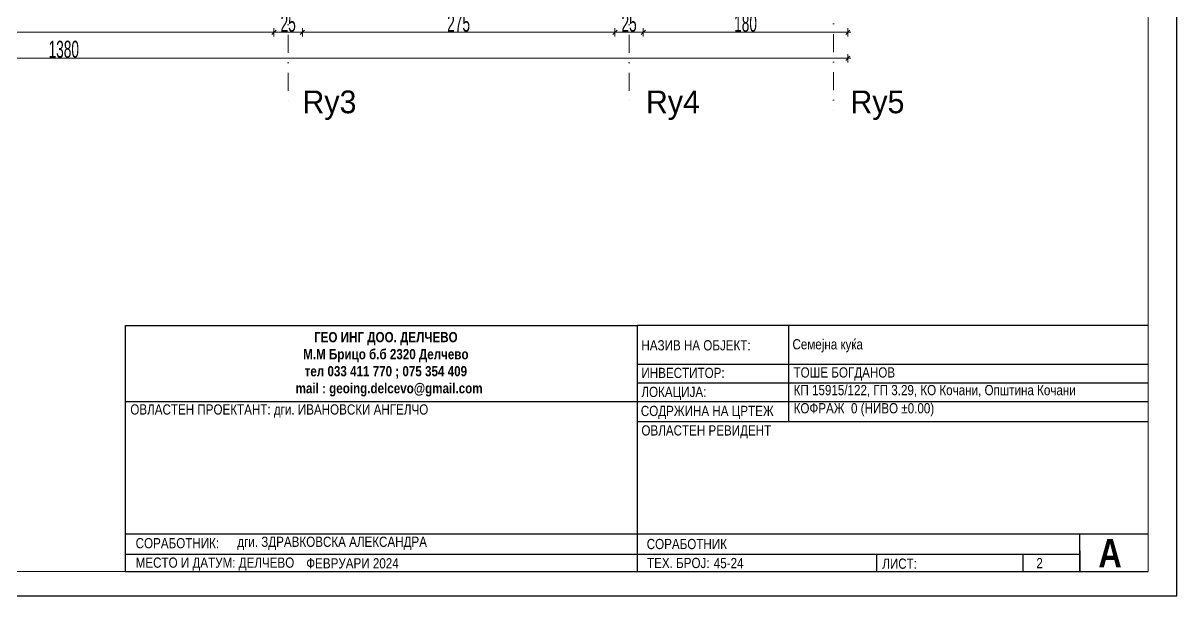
# Model space of a CAD drawing. Extents: x -1929 to 256751, y -18317 to 36108.
# Drawn here: x 91615 to 101769, y -18317 to -13270 of the extents above; entities that cross this region are included whole.
import ezdxf

# ---------------------------------------------------------------- set-up
doc = ezdxf.new("R2010")
doc.units = 0
doc.header["$LTSCALE"] = 5
doc.header["$MEASUREMENT"] = 0
doc.linetypes.add('Dot & Dashed', pattern=[670.277762, 317.5, -176.388889, 0, -176.388874])
for name, color, linetype in [('4 _ - Фрагмент - Разрез.2D Elements', 7, 'Continuous'), ('4 _ - Фрагмент - Чертежи.2D Elements', 7, 'Continuous'), ('7 _ - Основни елементи.2D Elements', 7, 'Continuous')]:
    doc.layers.add(name, color=color, linetype=linetype)
doc.layers.add('dimenzija', color=7, linetype='Continuous', lineweight=13)
doc.layers.add('OSKI', color=7, linetype='Continuous', lineweight=20, true_color=0x156a84)
doc.styles.add('GENERATED_STYLE_1', font='GOTHIC.TTF')
doc.styles.add('GENERATED_STYLE_4', font='arial.ttf')
doc.styles.add('GENERATED_STYLE_5', font='arialbd.ttf')
doc.styles.add('PLATEIA', font='CGSAPPS.shx', dxfattribs={"width": 0.6})
doc.dimstyles.new('50', dxfattribs={"dimtxt": 150, "dimasz": 0.5, "dimexe": 0.18, "dimexo": 0.0625, "dimgap": 4, "dimtad": 1, "dimdec": 0, "dimlfac": 0.1, "dimzin": 12, "dimdsep": 46, "dimtxsty": 'PLATEIA', "dimblk": 'A$C321216CB', "dimcen": 0.09, "dimse1": 1, "dimse2": 1, "dimclrd": 256, "dimclrt": 256, "dimadec": 3, "dimazin": 0, "dimtfac": 1, "dimtdec": 0, "dimtix": 1, "dimtmove": 2, "dimatfit": 3, "dimldrblk": 'A$C321216CB', "dimfxl": 1, "dimtolj": 1, "dimtzin": 0, "dimlwd": -1, "dimarcsym": 0})

# ---------------------------------------------------------------- blocks, each defined once
blk = doc.blocks.new('A$C321216CB')
for p, q in [((-54, 0), (54, 0)), ((-38, -38), (38, 38)), ((0, -75), (0, 75))]:
    blk.add_line(p, q)
blk = doc.blocks.new('*D83')
at = {"layer": 'Defpoints', "color": 0, "ltscale": 50, "transparency": 16777216}
for p in [(88921, -12714), (93823, -12714), (93823, -13352)]:
    blk.add_point(p, dxfattribs=at)
at = {"layer": 'dimenzija', "ltscale": 50, "transparency": 16777216}
blk.add_line((88922, -13352), (93823, -13352), dxfattribs=at)
at = {"layer": 'dimenzija', "ltscale": 50, "transparency": 16777216, "xscale": 0.5, "yscale": 0.5, "zscale": 0.5, "rotation": 180}
blk.add_blockref('A$C321216CB', (88921, -13352), dxfattribs=at)
at = {"layer": 'dimenzija', "ltscale": 50, "transparency": 16777216, "xscale": 0.5, "yscale": 0.5, "zscale": 0.5}
blk.add_blockref('A$C321216CB', (93823, -13352), dxfattribs=at)
at = {"layer": 'dimenzija', "ltscale": 50, "transparency": 16777216, "insert": (91372, -13273), "char_height": 150, "attachment_point": 5, "style": 'PLATEIA'}
blk.add_mtext('\\A1;490', dxfattribs=at)
blk = doc.blocks.new('*D84')
at = {"layer": 'Defpoints', "color": 0, "ltscale": 50, "transparency": 16777216}
for p in [(93823, -12714), (94073, -12714), (94073, -13352)]:
    blk.add_point(p, dxfattribs=at)
at = {"layer": 'dimenzija', "ltscale": 50, "transparency": 16777216}
blk.add_line((93824, -13352), (94073, -13352), dxfattribs=at)
at = {"layer": 'dimenzija', "ltscale": 50, "transparency": 16777216, "xscale": 0.5, "yscale": 0.5, "zscale": 0.5, "rotation": 180}
blk.add_blockref('A$C321216CB', (93823, -13352), dxfattribs=at)
at = {"layer": 'dimenzija', "ltscale": 50, "transparency": 16777216, "xscale": 0.5, "yscale": 0.5, "zscale": 0.5}
blk.add_blockref('A$C321216CB', (94073, -13352), dxfattribs=at)
at = {"layer": 'dimenzija', "ltscale": 50, "transparency": 16777216, "insert": (93948, -13273), "char_height": 150, "attachment_point": 5, "style": 'PLATEIA'}
blk.add_mtext('\\A1;25', dxfattribs=at)
blk = doc.blocks.new('*D86')
at = {"layer": 'Defpoints', "color": 0, "ltscale": 50, "transparency": 16777216}
for p in [(94073, -12714), (96823, -12714), (96823, -13352)]:
    blk.add_point(p, dxfattribs=at)
at = {"layer": 'dimenzija', "ltscale": 50, "transparency": 16777216}
blk.add_line((94074, -13352), (96823, -13352), dxfattribs=at)
at = {"layer": 'dimenzija', "ltscale": 50, "transparency": 16777216, "xscale": 0.5, "yscale": 0.5, "zscale": 0.5, "rotation": 180}
blk.add_blockref('A$C321216CB', (94073, -13352), dxfattribs=at)
at = {"layer": 'dimenzija', "ltscale": 50, "transparency": 16777216, "xscale": 0.5, "yscale": 0.5, "zscale": 0.5}
blk.add_blockref('A$C321216CB', (96823, -13352), dxfattribs=at)
at = {"layer": 'dimenzija', "ltscale": 50, "transparency": 16777216, "insert": (95448, -13273), "char_height": 150, "attachment_point": 5, "style": 'PLATEIA'}
blk.add_mtext('\\A1;275', dxfattribs=at)
blk = doc.blocks.new('*D87')
at = {"layer": 'Defpoints', "color": 0, "ltscale": 50, "transparency": 16777216}
for p in [(96823, -12714), (97073, -12714), (97073, -13352)]:
    blk.add_point(p, dxfattribs=at)
at = {"layer": 'dimenzija', "ltscale": 50, "transparency": 16777216}
blk.add_line((96824, -13352), (97073, -13352), dxfattribs=at)
at = {"layer": 'dimenzija', "ltscale": 50, "transparency": 16777216, "xscale": 0.5, "yscale": 0.5, "zscale": 0.5, "rotation": 180}
blk.add_blockref('A$C321216CB', (96823, -13352), dxfattribs=at)
at = {"layer": 'dimenzija', "ltscale": 50, "transparency": 16777216, "xscale": 0.5, "yscale": 0.5, "zscale": 0.5}
blk.add_blockref('A$C321216CB', (97073, -13352), dxfattribs=at)
at = {"layer": 'dimenzija', "ltscale": 50, "transparency": 16777216, "insert": (96948, -13273), "char_height": 150, "attachment_point": 5, "style": 'PLATEIA'}
blk.add_mtext('\\A1;25', dxfattribs=at)
blk = doc.blocks.new('*D88')
at = {"layer": 'Defpoints', "color": 0, "ltscale": 50, "transparency": 16777216}
for p in [(85073, -12714), (98873, -12714), (98873, -13581)]:
    blk.add_point(p, dxfattribs=at)
at = {"layer": 'dimenzija', "ltscale": 50, "transparency": 16777216}
blk.add_line((85074, -13581), (98873, -13581), dxfattribs=at)
at = {"layer": 'dimenzija', "ltscale": 50, "transparency": 16777216, "xscale": 0.5, "yscale": 0.5, "zscale": 0.5, "rotation": 180}
blk.add_blockref('A$C321216CB', (85073, -13581), dxfattribs=at)
at = {"layer": 'dimenzija', "ltscale": 50, "transparency": 16777216, "xscale": 0.5, "yscale": 0.5, "zscale": 0.5}
blk.add_blockref('A$C321216CB', (98873, -13581), dxfattribs=at)
at = {"layer": 'dimenzija', "ltscale": 50, "transparency": 16777216, "insert": (91973, -13502), "char_height": 150, "attachment_point": 5, "style": 'PLATEIA'}
blk.add_mtext('\\A1;1380', dxfattribs=at)
blk = doc.blocks.new('*D125')
at = {"layer": 'Defpoints', "color": 0, "ltscale": 50, "transparency": 16777216}
for p in [(97073, -12714), (98873, -12714), (98873, -13352)]:
    blk.add_point(p, dxfattribs=at)
at = {"layer": 'dimenzija', "ltscale": 50, "transparency": 16777216}
blk.add_line((97074, -13352), (98873, -13352), dxfattribs=at)
at = {"layer": 'dimenzija', "ltscale": 50, "transparency": 16777216, "xscale": 0.5, "yscale": 0.5, "zscale": 0.5, "rotation": 180}
blk.add_blockref('A$C321216CB', (97073, -13352), dxfattribs=at)
at = {"layer": 'dimenzija', "ltscale": 50, "transparency": 16777216, "xscale": 0.5, "yscale": 0.5, "zscale": 0.5}
blk.add_blockref('A$C321216CB', (98873, -13352), dxfattribs=at)
at = {"layer": 'dimenzija', "ltscale": 50, "transparency": 16777216, "insert": (97973, -13273), "char_height": 150, "attachment_point": 5, "style": 'PLATEIA'}
blk.add_mtext('\\A1;180', dxfattribs=at)

msp = doc.modelspace()

# ---------------------------------------------------------------- linework, layer by layer
at = {"layer": '4 _ - Фрагмент - Чертежи.2D Elements', "linetype": 'Continuous', "lineweight": 25, "ltscale": 0.01}
for p, q in [((101516.5, -15934.3), (97022, -15934.3)), ((97022, -18101.5), (97022, -15934.3)), ((97022, -16780.3), (101516.5, -16780.3)), ((99126.4, -17949.7), (99126.4, -18101.5)), ((100413.4, -17949.7), (100413.4, -18101.5))]:
    msp.add_line(p, q, dxfattribs=at)
msp.add_lwpolyline([(80769.2, -18317.1), (101769.2, -18317.1), (101769.2, -3467.1)], dxfattribs=at)
at = {"layer": '4 _ - Фрагмент - Чертежи.2D Elements', "linetype": 'Continuous', "lineweight": 25, "ltscale": 0.01, "flags": 128}
for points in [[(92516.5, -15934.3), (97022, -15934.3)], [(92516.5, -18101.5), (92516.5, -15934.3), (97022, -15934.3)], [(98350, -15934.3), (98350, -16780.3)], [(97022, -16275.1), (101516.5, -16275.1)], [(97022, -16440.1), (101516.5, -16440.1)], [(92516.5, -16605.1), (97022, -16605.1)], [(97022, -16605.1), (101516.5, -16605.1)], [(92516.5, -17769.3), (101516.5, -17769.3)], [(100913.4, -17919.3), (100913.4, -18101.5), (100913.4, -17769.3)], [(92516.5, -17949.7), (100913.4, -17949.7)], [(92516.5, -18101.5), (101516.5, -18101.5)]]:
    msp.add_lwpolyline(points, dxfattribs=at)
at = {"layer": '7 _ - Основни елементи.2D Elements', "linetype": 'Continuous', "lineweight": 20, "ltscale": 0.2, "flags": 128}
msp.add_lwpolyline([(82019.2, -3679), (101516.5, -3679), (101516.5, -18101.5), (82019.2, -18101.5)], close=True, dxfattribs=at)
at = {"layer": 'OSKI', "linetype": 'Dot & Dashed', "ltscale": 0.1}
for p, q in [((98748.1, -4650.5), (98748.1, -14038.6)), ((93948.1, -13038.6), (93948.1, -14038.6)), ((96948.1, -13038.6), (96948.1, -14038.6))]:
    msp.add_line(p, q, dxfattribs=at)

# ---------------------------------------------------------------- texts
at = {"layer": '4 _ - Фрагмент - Разрез.2D Elements', "linetype": 'Continuous', "lineweight": 35}
for s, insert, char_height, attachment_point, style in [('\\A1;\\pxqc;{\\fCentury Gothic|b1|i0|c204|p34;\\W0.85;ГЕО ИНГ ДОО. ДЕЛЧЕВО\\PМ.М Брицо б.б 2320 Делчево \\Pтел 033 411 770 ; 075 354 409 \\P  mail : geoing.delcevo@gmail.com}', (94807.5, -16276), 90, 5, 'GENERATED_STYLE_5'), ('\\A1;{\\W0.850000x;\\pql;\\fCentury Gothic|b0|i0|c204|p34;НАЗИВ НА ОБЈЕКТ:}', (97056.5, -16109.7), 90, 4, 'GENERATED_STYLE_4'), ('\\A1;{\\W0.850000x;\\pql;\\fCentury Gothic|b0|i0|c204|p34;Семејна куќа}', (98385.7, -16113.4), 90, 4, 'GENERATED_STYLE_4'), ('\\A1;{\\W0.850000x;\\pql;\\fCentury Gothic|b0|i0|c204|p34;ИНВЕСТИТОР:}', (97056.5, -16352.7), 90, 4, 'GENERATED_STYLE_4'), ('\\A1;{\\W0.850000x;\\pql;\\fCentury Gothic|b0|i0|c204|p34;ТОШЕ БОГДАНОВ}', (98395, -16361.3), 90, 4, 'GENERATED_STYLE_4'), ('\\A1;{\\W0.850000x;\\pql;\\fCentury Gothic|b0|i0|c204|p34;ЛОКАЦИЈА:}', (97056.5, -16532.5), 90, 4, 'GENERATED_STYLE_4'), ('\\A1;{\\fCentury Gothic|b0|i0|c204|p34;\\W0.85;КП 15915\\fCentury Gothic|b0|i0|c0|p34;/122\\fCentury Gothic|b0|i0|c204|p34;, ГП 3.29, КО Кочани, Општина Кочани}', (98396.1, -16512), 90, 4, 'GENERATED_STYLE_4'), ('\\A1;\\pxql;{\\fCentury Gothic|b0|i0|c204|p34;\\W0.85;ОВЛАСТЕН ПРОЕКТАНТ: дги. ИВАНОВСКИ АНГЕЛЧО}', (92558.7, -16687.3), 90, 4, 'GENERATED_STYLE_4'), ('\\A1;{\\W0.850000x;\\pql;\\fCentury Gothic|b0|i0|c204|p34;СОДРЖИНА НА ЦРТЕЖ}', (97051.2, -16700.3), 90, 4, 'GENERATED_STYLE_4'), ('\\A1;{\\fCentury Gothic|b0|i0|c204|p34;\\W0.85;КОФРАЖ \\fCentury Gothic|b0|i0|c0|p34; 0\\fCentury Gothic|b0|i0|c204|p34; \\fCentury Gothic|b0|i0|c0|p34;(\\fCentury Gothic|b0|i0|c204|p34;НИВО \\fCentury Gothic|b0|i0|c0|p34;%%P0\\fCentury Gothic|b0|i0|c204|p34;.\\fCentury Gothic|b0|i0|c0|p34;00\\fCentury Gothic|b0|i0|c204|p34;)}', (98396.1, -16677), 90, 4, 'GENERATED_STYLE_4'), ('\\A1;{\\W0.850000x;\\pql;\\fCentury Gothic|b0|i0|c204|p34;ОВЛАСТЕН РЕВИДЕНТ\\P\\pqc;\\fCentury Gothic|b0|i0|c204|p34;}', (97056.5, -16871.9), 90, 4, 'GENERATED_STYLE_4'), ('\\A1;{\\W0.850000x;\\pql;\\fCentury Gothic|b0|i0|c204|p34;СОРАБОТНИК:}', (92605.6, -17852.9), 90, 4, 'GENERATED_STYLE_4'), ('\\A1;\\pxql;{\\fCentury Gothic|b0|i0|c204|p34;\\W0.85;дги. ЗДРАВКОВСКА АЛЕКСАНДРА}', (93499.9, -17852.9), 90, 4, 'GENERATED_STYLE_4'), ('\\A1;{\\W0.850000x;\\pql;\\fCentury Gothic|b0|i0|c204|p34;СОРАБОТНИК}', (97103.3, -17860.4), 90, 4, 'GENERATED_STYLE_4'), ('\\A1;{\\W0.850000x;\\pql;\\fCentury Gothic|b1|i0|c204|p34;А}', (101078.1, -17939.4), 250, 4, 'GENERATED_STYLE_5'), ('\\A1;{\\W0.850000x;\\pql;\\fCentury Gothic|b0|i0|c204|p34;МЕСТО И ДАТУМ: ДЕЛЧЕВО}', (92605.6, -18036.6), 90, 4, 'GENERATED_STYLE_4'), ('\\A1;{\\W0.850000x;\\pql;\\fCentury Gothic|b0|i0|c204|p34;ФЕВРУАРИ 2024\\P\\pql;\\fCentury Gothic|b0|i0|c204|p34;}', (94107.1, -18030.2), 90, 4, 'GENERATED_STYLE_4'), ('\\A1;{\\W0.850000x;\\pql;\\fCentury Gothic|b0|i0|c204|p34;ТЕХ. БРОЈ: }', (97106, -18027.1), 90, 4, 'GENERATED_STYLE_4'), ('\\A1;{\\W0.850000x;\\pql;\\fCentury Gothic|b0|i0|c204|p34;45-24\\P\\pql;\\fCentury Gothic|b0|i0|c204|p34;}', (97693.4, -18028.1), 90, 4, 'GENERATED_STYLE_4'), ('\\A1;{\\W0.850000x;\\pql;\\fCentury Gothic|b0|i0|c204|p34;ЛИСТ: }', (99176.1, -18033.3), 90, 4, 'GENERATED_STYLE_4'), ('\\A1;\\pxql;{\\fCentury Gothic|b0|i0|c0|p34;\\W0.85;2}', (100532.3, -18028.1), 90, 4, 'GENERATED_STYLE_4')]:
    msp.add_mtext(s, dxfattribs=dict(at, insert=insert, char_height=char_height, attachment_point=attachment_point, style=style))
at = {"layer": 'OSKI', "linetype": 'ByBlock', "char_height": 200, "attachment_point": 7, "style": 'GENERATED_STYLE_1'}
for s, insert in [('Ry3', (94073.2, -14125.1)), ('Ry4', (97095.7, -14125.1)), ('{\\fCentury Gothic|b0|i0|c204|p34;Ry}5', (98895.7, -14125.1))]:
    msp.add_mtext(s, dxfattribs=dict(at, insert=insert))

# ---------------------------------------------------------------- dimensions: what is measured, and where the dimension line sits
at = {"layer": 'dimenzija', "ltscale": 50}
for base, p1, p2, picture, middle in [((98873.5, -13581.5), (85073.5, -12714.3), (98873.5, -12714.3), '*D88', (91973.5, -13502.5)), ((93823.5, -13352), (88921.2, -12714.3), (93823.5, -12714.3), '*D83', (91372.3, -13273)), ((94073.5, -13352), (93823.5, -12714.3), (94073.5, -12714.3), '*D84', (93948.5, -13273)), ((96823.5, -13352), (94073.5, -12714.3), (96823.5, -12714.3), '*D86', (95448.5, -13273)), ((97073.5, -13352), (96823.5, -12714.3), (97073.5, -12714.3), '*D87', (96948.5, -13273)), ((98873.5, -13352), (97073.5, -12714.3), (98873.5, -12714.3), '*D125', (97973.5, -13273))]:
    dim = msp.add_linear_dim(base=base, p1=p1, p2=p2, dimstyle='50', dxfattribs=at)
    dim.commit()
    dim.dimension.update_dxf_attribs({"geometry": picture, "text_midpoint": middle})

doc.saveas('drawing.dxf')
